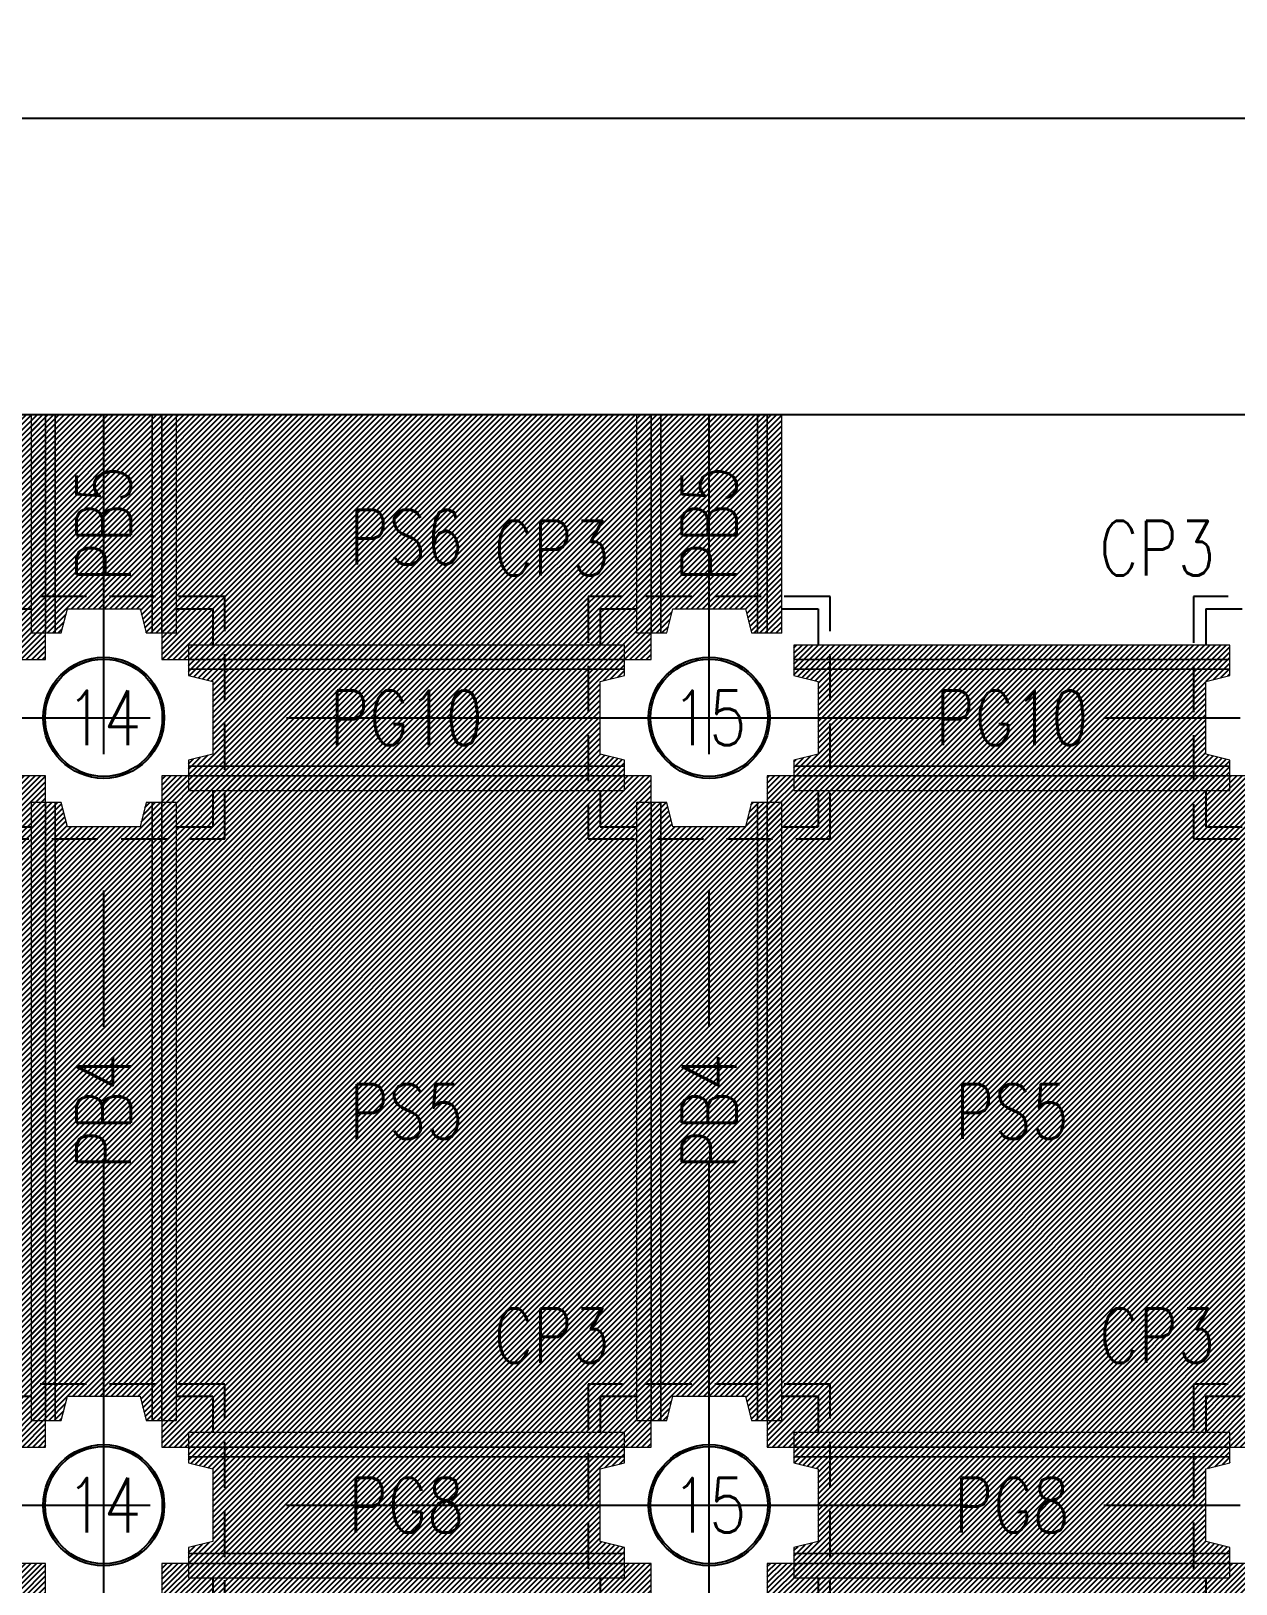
# Model space of a CAD drawing. Extents: x -4754 to 9942, y -22015 to 3942.
# Drawn here: x 531 to 1526, y -17950 to -16668 of the extents above; entities that cross this region are included whole.
import ezdxf
from ezdxf.enums import TextEntityAlignment as Align

# ---------------------------------------------------------------- set-up
doc = ezdxf.new("R2010")
doc.units = 0
doc.header["$LTSCALE"] = 3
doc.linetypes.add('CENTER', pattern=[2, 1.25, -0.25, 0.25, -0.25])
doc.linetypes.add('DASHED', pattern=[19.05, 12.7, -6.35])
doc.layers.get('0').update_dxf_attribs({"linetype": 'CONTINUOUS'})
doc.layers.add('HB_0', color=7, linetype='CONTINUOUS', transparency=0.5)
doc.layers.add('預鑄版_HATCH', color=253, linetype='CONTINUOUS', transparency=0.1)
for name, color, linetype in [('HB_DIM', 1, 'CONTINUOUS'), ('基椿', 1, 'CONTINUOUS'), ('場鑄梁', 4, 'CONTINUOUS'), ('場鑄梁_虛線', 4, 'CONTINUOUS'), ('底圖', 7, 'CONTINUOUS'), ('預鑄梁', 7, 'CONTINUOUS'), ('預鑄梁_HATCH', 253, 'CONTINUOUS'), ('預鑄梁_TXT', 2, 'CONTINUOUS'), ('預鑄梁_外緣', 7, 'CONTINUOUS'), ('預鑄樁帽', 6, 'CONTINUOUS'), ('預鑄樁帽_TXT', 2, 'CONTINUOUS'), ('預鑄版', 7, 'CONTINUOUS'), ('預鑄版_TXT', 2, 'CONTINUOUS')]:
    doc.layers.add(name, color=color, linetype=linetype)
doc.styles.get("Standard").update_dxf_attribs({"font": 'ROMANS.shx', "width": 0.8, "bigfont": 'chineset.shx'})
doc.dimstyles.new('150cm', dxfattribs={"dimscale": 15, "dimtxt": 3, "dimasz": 2.5, "dimexe": 2, "dimexo": 2, "dimgap": 1, "dimtad": 1, "dimdsep": 46, "dimtxsty": 'Standard', "dimcen": 0, "dimclrt": 2, "dimadec": 0, "dimazin": 0, "dimtfac": 1, "dimtix": 1, "dimtmove": 2, "dimatfit": 3, "dimfxl": 1, "dimtolj": 1, "dimtzin": 0, "dimarcsym": 0})

# ---------------------------------------------------------------- blocks, each defined once
blk = doc.blocks.new('*D985')
at = {"layer": 'HB_DIM', "color": 0, "lineweight": -2}
for p, q in [((-158.2, -16954.7), (-158.2, -16559.7)), ((4339.8, -16954.7), (4339.8, -16559.7)), ((-120.7, -16589.7), (4302.3, -16589.7))]:
    blk.add_line(p, q, dxfattribs=at)
at = {"layer": 'HB_DIM', "color": 0}
for points in [[(-120.7, -16583.4), (-120.7, -16595.9), (-158.2, -16589.7)], [(4302.3, -16595.9), (4302.3, -16583.4), (4339.8, -16589.7)]]:
    blk.add_solid(points, dxfattribs=at)
at = {"layer": 'HB_DIM', "color": 2, "linetype": 'Continuous', "insert": (2090.8, -16552.2), "char_height": 45, "attachment_point": 5}
blk.add_mtext('\\A1;4498', dxfattribs=at)
blk = doc.blocks.new('*D988')
at = {"layer": 'HB_DIM', "color": 0, "lineweight": -2}
for p, q in [((90.8, -16954.7), (90.8, -16709.7)), ((4090.8, -16954.7), (4090.8, -16709.7)), ((128.3, -16739.7), (4053.3, -16739.7))]:
    blk.add_line(p, q, dxfattribs=at)
at = {"layer": 'HB_DIM', "color": 0}
for points in [[(128.3, -16733.4), (128.3, -16745.9), (90.8, -16739.7)], [(4053.3, -16745.9), (4053.3, -16733.4), (4090.8, -16739.7)]]:
    blk.add_solid(points, dxfattribs=at)
at = {"layer": 'HB_DIM', "color": 2, "linetype": 'Continuous', "insert": (2090.8, -16702.2), "char_height": 45, "attachment_point": 5}
blk.add_mtext('\\A1;8@500=4000', dxfattribs=at)
blk = doc.blocks.new('pile')
at = {"layer": 'HB_0', "linetype": 'Continuous'}
for radius in [50, 48.4]:
    blk.add_circle((0, 0), radius, dxfattribs=at)
at = {"color": 2, "width": 0.8}
blk.add_attdef('A', text='', height=45, dxfattribs=at).set_placement((0, 0), align=Align.MIDDLE_CENTER)

msp = doc.modelspace()

# ---------------------------------------------------------------- hatches: boundary and pattern name
at = {"layer": '預鑄梁_HATCH', "linetype": 'Continuous'}
h = msp.add_hatch(dxfattribs=at)
h.set_pattern_fill('ANSI31', color=256, style=0)
h.paths.add_polyline_path([(530.844, -17164.682), (542.844, -17164.682), (550.844, -17164.682), (555.844, -17164.682), (560.844, -17144.682), (620.844, -17144.682), (625.844, -17164.682), (630.844, -17164.682), (638.844, -17164.682), (650.844, -17164.682), (650.844, -17164.682), (650.844, -16984.682), (650.844, -16984.682), (530.844, -16984.682), (530.844, -16984.682)], flags=17)
h = msp.add_hatch(dxfattribs=at)
h.set_pattern_fill('ANSI31', color=256, style=0)
h.paths.add_polyline_path([(1030.844, -17164.682), (1042.844, -17164.682), (1050.844, -17164.682), (1055.844, -17164.682), (1060.844, -17144.682), (1120.844, -17144.682), (1125.844, -17164.682), (1130.844, -17164.682), (1138.844, -17164.682), (1150.844, -17164.682), (1150.844, -17164.682), (1150.844, -16984.682), (1150.844, -16984.682), (1030.844, -16984.682), (1030.844, -16984.682)], flags=17)
h = msp.add_hatch(dxfattribs=at)
h.set_pattern_fill('ANSI31', color=256, style=0)
h.paths.add_polyline_path([(660.844, -17294.682), (1020.844, -17294.682), (1020.844, -17294.682), (1020.844, -17282.682), (1020.844, -17274.682), (1020.844, -17269.682), (1000.844, -17264.682), (1000.844, -17204.682), (1020.844, -17199.682), (1020.844, -17194.682), (1020.844, -17186.682), (1020.844, -17174.682), (1020.844, -17174.682), (660.844, -17174.682), (660.844, -17174.682), (660.844, -17186.682), (660.844, -17194.682), (660.844, -17199.682), (680.844, -17204.682), (680.844, -17264.682), (660.844, -17269.682), (660.844, -17274.682), (660.844, -17282.682)], flags=17)
h = msp.add_hatch(dxfattribs=at)
h.set_pattern_fill('ANSI31', color=256, style=0)
h.paths.add_polyline_path([(1160.844, -17294.682), (1520.844, -17294.682), (1520.844, -17294.682), (1520.844, -17282.682), (1520.844, -17274.682), (1520.844, -17269.682), (1500.844, -17264.682), (1500.844, -17204.682), (1520.844, -17199.682), (1520.844, -17194.682), (1520.844, -17186.682), (1520.844, -17174.682), (1520.844, -17174.682), (1160.844, -17174.682), (1160.844, -17174.682), (1160.844, -17186.682), (1160.844, -17194.682), (1160.844, -17199.682), (1180.844, -17204.682), (1180.844, -17264.682), (1160.844, -17269.682), (1160.844, -17274.682), (1160.844, -17282.682)], flags=17)
h = msp.add_hatch(dxfattribs=at)
h.set_pattern_fill('ANSI31', color=256, style=0)
h.paths.add_polyline_path([(530.844, -17814.682), (542.844, -17814.682), (550.844, -17814.682), (555.844, -17814.682), (560.844, -17794.682), (620.844, -17794.682), (625.844, -17814.682), (630.844, -17814.682), (638.844, -17814.682), (650.844, -17814.682), (650.844, -17794.682), (650.844, -17324.682), (650.844, -17814.682), (650.844, -17304.682), (650.844, -17304.682), (638.844, -17304.682), (630.844, -17304.682), (625.844, -17304.682), (620.844, -17324.682), (560.844, -17324.682), (555.844, -17304.682), (550.844, -17304.682), (542.844, -17304.682), (530.844, -17304.682), (530.844, -17794.682), (530.844, -17324.682), (530.844, -17304.682)], flags=17)
h = msp.add_hatch(dxfattribs=at)
h.set_pattern_fill('ANSI31', color=256, style=0)
h.paths.add_polyline_path([(1030.844, -17814.682), (1042.844, -17814.682), (1050.844, -17814.682), (1055.844, -17814.682), (1060.844, -17794.682), (1120.844, -17794.682), (1125.844, -17814.682), (1130.844, -17814.682), (1138.844, -17814.682), (1150.844, -17814.682), (1150.844, -17794.682), (1150.844, -17324.682), (1150.844, -17814.682), (1150.844, -17304.682), (1150.844, -17304.682), (1138.844, -17304.682), (1130.844, -17304.682), (1125.844, -17304.682), (1120.844, -17324.682), (1060.844, -17324.682), (1055.844, -17304.682), (1050.844, -17304.682), (1042.844, -17304.682), (1030.844, -17304.682), (1030.844, -17794.682), (1030.844, -17324.682), (1030.844, -17304.682)], flags=17)
h = msp.add_hatch(dxfattribs=at)
h.set_pattern_fill('ANSI31', color=256, style=0)
h.paths.add_polyline_path([(660.844, -17944.682), (1020.844, -17944.682), (1020.844, -17944.682), (1020.844, -17932.682), (1020.844, -17924.682), (1020.844, -17919.682), (1000.844, -17914.682), (1000.844, -17854.682), (1020.844, -17849.682), (1020.844, -17844.682), (1020.844, -17836.682), (1020.844, -17824.682), (1020.844, -17824.682), (660.844, -17824.682), (660.844, -17824.682), (660.844, -17836.682), (660.844, -17844.682), (660.844, -17849.682), (680.844, -17854.682), (680.844, -17914.682), (660.844, -17919.682), (660.844, -17924.682), (660.844, -17932.682)], flags=17)
h = msp.add_hatch(dxfattribs=at)
h.set_pattern_fill('ANSI31', color=256, style=0)
h.paths.add_polyline_path([(1160.844, -17944.682), (1520.844, -17944.682), (1520.844, -17944.682), (1520.844, -17932.682), (1520.844, -17924.682), (1520.844, -17919.682), (1500.844, -17914.682), (1500.844, -17854.682), (1520.844, -17849.682), (1520.844, -17844.682), (1520.844, -17836.682), (1520.844, -17824.682), (1520.844, -17824.682), (1160.844, -17824.682), (1160.844, -17824.682), (1160.844, -17836.682), (1160.844, -17844.682), (1160.844, -17849.682), (1180.844, -17854.682), (1180.844, -17914.682), (1160.844, -17919.682), (1160.844, -17924.682), (1160.844, -17932.682)], flags=17)
at = {"layer": '預鑄版_HATCH', "linetype": 'Continuous'}
h = msp.add_hatch(dxfattribs=at)
h.set_pattern_fill('ANSI31', color=256, style=0)
h.paths.add_polyline_path([(138.844, -17186.682), (542.844, -17186.682), (542.844, -16984.682), (138.844, -16984.682)], flags=17)
h = msp.add_hatch(dxfattribs=at)
h.set_pattern_fill('ANSI31', color=256, style=0)
h.paths.add_polyline_path([(638.844, -17186.682), (1042.844, -17186.682), (1042.844, -16984.682), (638.844, -16984.682)], flags=17)
h = msp.add_hatch(dxfattribs=at)
h.set_pattern_fill('ANSI31', color=256, style=0)
h.paths.add_polyline_path([(138.844, -17836.682), (542.844, -17836.682), (542.844, -17282.682), (138.844, -17282.682)], flags=17)
h = msp.add_hatch(dxfattribs=at)
h.set_pattern_fill('ANSI31', color=256, style=0)
h.paths.add_polyline_path([(638.844, -17836.682), (1042.844, -17836.682), (1042.844, -17282.682), (638.844, -17282.682)], flags=17)
h = msp.add_hatch(dxfattribs=at)
h.set_pattern_fill('ANSI31', color=256, style=0)
h.paths.add_polyline_path([(1138.844, -17836.682), (1542.844, -17836.682), (1542.844, -17282.682), (1138.844, -17282.682)], flags=17)
h = msp.add_hatch(dxfattribs=at)
h.set_pattern_fill('ANSI31', color=256, style=0)
h.paths.add_polyline_path([(138.844, -18486.682), (542.844, -18486.682), (542.844, -17932.682), (138.844, -17932.682)], flags=17)
h = msp.add_hatch(dxfattribs=at)
h.set_pattern_fill('ANSI31', color=256, style=0)
h.paths.add_polyline_path([(638.844, -18486.682), (1042.844, -18486.682), (1042.844, -17932.682), (638.844, -17932.682)], flags=17)
h = msp.add_hatch(dxfattribs=at)
h.set_pattern_fill('ANSI31', color=256, style=0)
h.paths.add_polyline_path([(1138.844, -18486.682), (1542.844, -18486.682), (1542.844, -17932.682), (1138.844, -17932.682)], flags=17)

# ---------------------------------------------------------------- linework, layer by layer
at = {"layer": '場鑄梁', "color": 4, "linetype": 'Continuous'}
for points in [[(500.844, -17144.682), (530.844, -17144.682)], [(650.844, -17144.682), (680.844, -17144.682)], [(680.844, -17144.682), (680.844, -17174.682)], [(1000.844, -17144.682), (1000.844, -17174.682)], [(1000.844, -17144.682), (1030.844, -17144.682)], [(1150.844, -17144.682), (1180.844, -17144.682)], [(1180.844, -17144.682), (1180.844, -17174.682)], [(1500.844, -17144.682), (1500.844, -17174.682)], [(1500.844, -17144.682), (1530.844, -17144.682)], [(680.844, -17294.682), (680.844, -17324.682)], [(1000.844, -17294.682), (1000.844, -17324.682)], [(1180.844, -17294.682), (1180.844, -17324.682)], [(1500.844, -17294.682), (1500.844, -17324.682)], [(500.844, -17324.682), (530.844, -17324.682)], [(650.844, -17324.682), (680.844, -17324.682)], [(1000.844, -17324.682), (1030.844, -17324.682)], [(1150.844, -17324.682), (1180.844, -17324.682)], [(1500.844, -17324.682), (1530.844, -17324.682)], [(500.844, -17794.682), (530.844, -17794.682)], [(650.844, -17794.682), (680.844, -17794.682)], [(680.844, -17794.682), (680.844, -17824.682)], [(1000.844, -17794.682), (1000.844, -17824.682)], [(1000.844, -17794.682), (1030.844, -17794.682)], [(1150.844, -17794.682), (1180.844, -17794.682)], [(1180.844, -17794.682), (1180.844, -17824.682)], [(1500.844, -17794.682), (1500.844, -17824.682)], [(1500.844, -17794.682), (1530.844, -17794.682)], [(680.844, -17944.682), (680.844, -17974.682)], [(1000.844, -17944.682), (1000.844, -17974.682)], [(1180.844, -17944.682), (1180.844, -17974.682)], [(1500.844, -17944.682), (1500.844, -17974.682)]]:
    msp.add_lwpolyline(points, dxfattribs=at)
at = {"layer": '場鑄梁_虛線', "color": 4, "linetype": 'Continuous'}
for points in [[(500.844, -17144.682), (530.844, -17144.682)], [(650.844, -17144.682), (680.844, -17144.682)], [(680.844, -17144.682), (680.844, -17174.682)], [(1000.844, -17144.682), (1000.844, -17174.682)], [(1000.844, -17144.682), (1030.844, -17144.682)], [(1150.844, -17144.682), (1180.844, -17144.682)], [(1180.844, -17144.682), (1180.844, -17174.682)], [(1500.844, -17144.682), (1500.844, -17174.682)], [(1500.844, -17144.682), (1530.844, -17144.682)], [(680.844, -17294.682), (680.844, -17324.682)], [(1000.844, -17294.682), (1000.844, -17324.682)], [(1180.844, -17294.682), (1180.844, -17324.682)], [(1500.844, -17294.682), (1500.844, -17324.682)], [(500.844, -17324.682), (530.844, -17324.682)], [(650.844, -17324.682), (680.844, -17324.682)], [(1000.844, -17324.682), (1030.844, -17324.682)], [(1150.844, -17324.682), (1180.844, -17324.682)], [(1500.844, -17324.682), (1530.844, -17324.682)], [(500.844, -17794.682), (530.844, -17794.682)], [(650.844, -17794.682), (680.844, -17794.682)], [(680.844, -17794.682), (680.844, -17824.682)], [(1000.844, -17794.682), (1000.844, -17824.682)], [(1000.844, -17794.682), (1030.844, -17794.682)], [(1150.844, -17794.682), (1180.844, -17794.682)], [(1180.844, -17794.682), (1180.844, -17824.682)], [(1500.844, -17794.682), (1500.844, -17824.682)], [(1500.844, -17794.682), (1530.844, -17794.682)], [(680.844, -17944.682), (680.844, -17974.682)], [(1000.844, -17944.682), (1000.844, -17974.682)], [(1180.844, -17944.682), (1180.844, -17974.682)], [(1500.844, -17944.682), (1500.844, -17974.682)]]:
    msp.add_lwpolyline(points, dxfattribs=at)
at = {"layer": '底圖', "color": 4, "linetype": 'Continuous'}
msp.add_lwpolyline([(-158.156, -19964.682), (4339.844, -19964.682), (4339.844, -16984.682), (-158.156, -16984.682), (-158.156, -19964.682)], dxfattribs=at)
at = {"layer": '底圖', "color": 252, "linetype": 'CENTER', "ltscale": 150}
for points in [[(590.844, -19964.682), (590.844, -16984.682)], [(1090.844, -19964.682), (1090.844, -16984.682)], [(-158.156, -17234.682), (4339.844, -17234.682)], [(-158.156, -17884.682), (4339.844, -17884.682)]]:
    msp.add_lwpolyline(points, dxfattribs=at)
at = {"layer": '預鑄梁', "lineweight": 5}
for p, q in [((542.844, -16984.682, 105), (530.844, -16984.682, 105)), ((530.844, -16984.682, 105), (530.844, -17144.682, 105)), ((550.844, -16984.682, 89), (542.844, -16984.682, 105)), ((542.844, -16984.682, 105), (542.844, -17144.682, 105)), ((542.844, -17144.682, 105), (542.844, -16984.682, 105)), ((550.844, -17144.682, 89), (550.844, -16984.682, 89)), ((630.844, -16984.682, 89), (550.844, -16984.682, 89)), ((550.844, -16984.682, 89), (550.844, -17144.682, 89)), ((638.844, -16984.682, 105), (630.844, -16984.682, 89)), ((630.844, -16984.682, 89), (630.844, -17144.682, 89)), ((630.844, -17144.682, 89), (630.844, -16984.682, 89)), ((650.844, -16984.682, 105), (638.844, -16984.682, 105)), ((638.844, -16984.682, 105), (638.844, -17144.682, 105)), ((638.844, -17144.682, 105), (638.844, -16984.682, 105)), ((650.844, -17144.682, 105), (650.844, -16984.682, 105)), ((1042.844, -16984.682, 105), (1030.844, -16984.682, 105)), ((1030.844, -16984.682, 105), (1030.844, -17144.682, 105)), ((1050.844, -16984.682, 89), (1042.844, -16984.682, 105)), ((1042.844, -16984.682, 105), (1042.844, -17144.682, 105)), ((1042.844, -17144.682, 105), (1042.844, -16984.682, 105)), ((1050.844, -17144.682, 89), (1050.844, -16984.682, 89)), ((1130.844, -16984.682, 89), (1050.844, -16984.682, 89)), ((1050.844, -16984.682, 89), (1050.844, -17144.682, 89)), ((1138.844, -16984.682, 105), (1130.844, -16984.682, 89)), ((1130.844, -16984.682, 89), (1130.844, -17144.682, 89)), ((1130.844, -17144.682, 89), (1130.844, -16984.682, 89)), ((1150.844, -16984.682, 105), (1138.844, -16984.682, 105)), ((1138.844, -16984.682, 105), (1138.844, -17144.682, 105)), ((1138.844, -17144.682, 105), (1138.844, -16984.682, 105)), ((1150.844, -17144.682, 105), (1150.844, -16984.682, 105)), ((530.844, -17144.682, 105), (530.844, -17164.682, 105)), ((542.844, -17144.682, 105), (542.844, -17164.682, 105)), ((542.844, -17164.682, 105), (542.844, -17144.682, 105)), ((550.844, -17144.682, 89), (550.844, -17164.682, 89)), ((550.844, -17164.682, 89), (550.844, -17144.682, 89)), ((555.844, -17164.682, 89), (560.844, -17144.682, 89)), ((560.844, -17144.682, 89), (620.844, -17144.682, 89)), ((620.844, -17144.682, 89), (625.844, -17164.682, 89)), ((630.844, -17164.682, 89), (630.844, -17144.682, 89)), ((630.844, -17144.682, 89), (630.844, -17164.682, 89)), ((638.844, -17164.682, 105), (638.844, -17144.682, 105)), ((638.844, -17144.682, 105), (638.844, -17164.682, 105)), ((650.844, -17164.682, 105), (650.844, -17144.682, 105)), ((1030.844, -17144.682, 105), (1030.844, -17164.682, 105)), ((1042.844, -17144.682, 105), (1042.844, -17164.682, 105)), ((1042.844, -17164.682, 105), (1042.844, -17144.682, 105)), ((1050.844, -17144.682, 89), (1050.844, -17164.682, 89)), ((1050.844, -17164.682, 89), (1050.844, -17144.682, 89)), ((1055.844, -17164.682, 89), (1060.844, -17144.682, 89)), ((1060.844, -17144.682, 89), (1120.844, -17144.682, 89)), ((1120.844, -17144.682, 89), (1125.844, -17164.682, 89)), ((1130.844, -17164.682, 89), (1130.844, -17144.682, 89)), ((1130.844, -17144.682, 89), (1130.844, -17164.682, 89)), ((1138.844, -17164.682, 105), (1138.844, -17144.682, 105)), ((1138.844, -17144.682, 105), (1138.844, -17164.682, 105)), ((1150.844, -17164.682, 105), (1150.844, -17144.682, 105)), ((530.844, -17164.682, 105), (542.844, -17164.682, 105)), ((542.844, -17164.682, 105), (550.844, -17164.682, 89)), ((550.844, -17164.682, 89), (555.844, -17164.682, 89)), ((625.844, -17164.682, 89), (630.844, -17164.682, 89)), ((630.844, -17164.682, 89), (638.844, -17164.682, 105)), ((638.844, -17164.682, 105), (650.844, -17164.682, 105)), ((680.844, -17174.682, 105), (660.844, -17174.682, 105)), ((660.844, -17174.682, 105), (660.844, -17186.682, 105)), ((1000.844, -17174.682, 105), (680.844, -17174.682, 105)), ((1020.844, -17174.682, 105), (1000.844, -17174.682, 105)), ((1020.844, -17186.682, 105), (1020.844, -17174.682, 105)), ((1030.844, -17164.682, 105), (1042.844, -17164.682, 105)), ((1042.844, -17164.682, 105), (1050.844, -17164.682, 89)), ((1050.844, -17164.682, 89), (1055.844, -17164.682, 89)), ((1125.844, -17164.682, 89), (1130.844, -17164.682, 89)), ((1130.844, -17164.682, 89), (1138.844, -17164.682, 105)), ((1138.844, -17164.682, 105), (1150.844, -17164.682, 105)), ((1180.844, -17174.682, 105), (1160.844, -17174.682, 105)), ((1160.844, -17174.682, 105), (1160.844, -17186.682, 105)), ((1500.844, -17174.682, 105), (1180.844, -17174.682, 105)), ((1520.844, -17174.682, 105), (1500.844, -17174.682, 105)), ((1520.844, -17186.682, 105), (1520.844, -17174.682, 105)), ((680.844, -17186.682, 105), (660.844, -17186.682, 105)), ((660.844, -17186.682, 105), (660.844, -17194.682, 90)), ((660.844, -17186.682, 105), (680.844, -17186.682, 105)), ((1000.844, -17186.682, 105), (680.844, -17186.682, 105)), ((680.844, -17186.682, 105), (1000.844, -17186.682, 105)), ((1020.844, -17186.682, 105), (1000.844, -17186.682, 105)), ((1000.844, -17186.682, 105), (1020.844, -17186.682, 105)), ((1020.844, -17194.682, 90), (1020.844, -17186.682, 105)), ((1180.844, -17186.682, 105), (1160.844, -17186.682, 105)), ((1160.844, -17186.682, 105), (1160.844, -17194.682, 90)), ((1160.844, -17186.682, 105), (1180.844, -17186.682, 105)), ((1500.844, -17186.682, 105), (1180.844, -17186.682, 105)), ((1180.844, -17186.682, 105), (1500.844, -17186.682, 105)), ((1520.844, -17186.682, 105), (1500.844, -17186.682, 105)), ((1500.844, -17186.682, 105), (1520.844, -17186.682, 105)), ((1520.844, -17194.682, 90), (1520.844, -17186.682, 105)), ((680.844, -17194.682, 90), (660.844, -17194.682, 90)), ((660.844, -17194.682, 90), (660.844, -17199.682, 90)), ((660.844, -17194.682, 90), (680.844, -17194.682, 90)), ((660.844, -17199.682, 90), (680.844, -17204.682, 90)), ((680.844, -17194.682, 90), (1000.844, -17194.682, 90)), ((1000.844, -17194.682, 90), (680.844, -17194.682, 90)), ((1020.844, -17194.682, 90), (1000.844, -17194.682, 90)), ((1000.844, -17194.682, 90), (1020.844, -17194.682, 90)), ((1000.844, -17204.682, 90), (1020.844, -17199.682, 90)), ((1020.844, -17199.682, 90), (1020.844, -17194.682, 90)), ((1180.844, -17194.682, 90), (1160.844, -17194.682, 90)), ((1160.844, -17194.682, 90), (1160.844, -17199.682, 90)), ((1160.844, -17194.682, 90), (1180.844, -17194.682, 90)), ((1160.844, -17199.682, 90), (1180.844, -17204.682, 90)), ((1180.844, -17194.682, 90), (1500.844, -17194.682, 90)), ((1500.844, -17194.682, 90), (1180.844, -17194.682, 90)), ((1520.844, -17194.682, 90), (1500.844, -17194.682, 90)), ((1500.844, -17194.682, 90), (1520.844, -17194.682, 90)), ((1500.844, -17204.682, 90), (1520.844, -17199.682, 90)), ((1520.844, -17199.682, 90), (1520.844, -17194.682, 90)), ((680.844, -17204.682, 90), (680.844, -17264.682, 90)), ((1000.844, -17264.682, 90), (1000.844, -17204.682, 90)), ((1180.844, -17204.682, 90), (1180.844, -17264.682, 90)), ((1500.844, -17264.682, 90), (1500.844, -17204.682, 90)), ((680.844, -17264.682, 90), (660.844, -17269.682, 90)), ((1020.844, -17269.682, 90), (1000.844, -17264.682, 90)), ((1180.844, -17264.682, 90), (1160.844, -17269.682, 90)), ((1520.844, -17269.682, 90), (1500.844, -17264.682, 90)), ((660.844, -17269.682, 90), (660.844, -17274.682, 90)), ((660.844, -17274.682, 90), (680.844, -17274.682, 90)), ((680.844, -17274.682, 90), (660.844, -17274.682, 90)), ((660.844, -17274.682, 90), (660.844, -17282.682, 106)), ((1000.844, -17274.682, 90), (680.844, -17274.682, 90)), ((680.844, -17274.682, 90), (1000.844, -17274.682, 90)), ((1000.844, -17274.682, 90), (1020.844, -17274.682, 90)), ((1020.844, -17274.682, 90), (1000.844, -17274.682, 90)), ((1020.844, -17274.682, 90), (1020.844, -17269.682, 90)), ((1020.844, -17282.682, 106), (1020.844, -17274.682, 90)), ((1160.844, -17269.682, 90), (1160.844, -17274.682, 90)), ((1160.844, -17274.682, 90), (1180.844, -17274.682, 90)), ((1180.844, -17274.682, 90), (1160.844, -17274.682, 90)), ((1160.844, -17274.682, 90), (1160.844, -17282.682, 106)), ((1500.844, -17274.682, 90), (1180.844, -17274.682, 90)), ((1180.844, -17274.682, 90), (1500.844, -17274.682, 90)), ((1500.844, -17274.682, 90), (1520.844, -17274.682, 90)), ((1520.844, -17274.682, 90), (1500.844, -17274.682, 90)), ((1520.844, -17274.682, 90), (1520.844, -17269.682, 90)), ((1520.844, -17282.682, 106), (1520.844, -17274.682, 90)), ((660.844, -17282.682, 106), (680.844, -17282.682, 106)), ((680.844, -17282.682, 106), (660.844, -17282.682, 106)), ((660.844, -17282.682, 106), (660.844, -17294.682, 106)), ((1000.844, -17282.682, 106), (680.844, -17282.682, 106)), ((680.844, -17282.682, 106), (1000.844, -17282.682, 106)), ((1000.844, -17282.682, 106), (1020.844, -17282.682, 106)), ((1020.844, -17282.682, 106), (1000.844, -17282.682, 106)), ((1020.844, -17294.682, 106), (1020.844, -17282.682, 106)), ((1160.844, -17282.682, 106), (1180.844, -17282.682, 106)), ((1180.844, -17282.682, 106), (1160.844, -17282.682, 106)), ((1160.844, -17282.682, 106), (1160.844, -17294.682, 106)), ((1500.844, -17282.682, 106), (1180.844, -17282.682, 106)), ((1180.844, -17282.682, 106), (1500.844, -17282.682, 106)), ((1500.844, -17282.682, 106), (1520.844, -17282.682, 106)), ((1520.844, -17282.682, 106), (1500.844, -17282.682, 106)), ((1520.844, -17294.682, 106), (1520.844, -17282.682, 106)), ((542.844, -17304.682, 106), (530.844, -17304.682, 106)), ((530.844, -17304.682, 106), (530.844, -17324.682, 106)), ((550.844, -17304.682, 90), (542.844, -17304.682, 106)), ((542.844, -17304.682, 106), (542.844, -17324.682, 106)), ((542.844, -17324.682, 106), (542.844, -17304.682, 106)), ((555.844, -17304.682, 90), (550.844, -17304.682, 90)), ((550.844, -17304.682, 90), (550.844, -17324.682, 90)), ((550.844, -17324.682, 90), (550.844, -17304.682, 90)), ((560.844, -17324.682, 90), (555.844, -17304.682, 90)), ((625.844, -17304.682, 90), (620.844, -17324.682, 90)), ((630.844, -17304.682, 90), (625.844, -17304.682, 90)), ((630.844, -17324.682, 90), (630.844, -17304.682, 90)), ((630.844, -17304.682, 90), (630.844, -17324.682, 90)), ((638.844, -17304.682, 106), (630.844, -17304.682, 90)), ((638.844, -17324.682, 106), (638.844, -17304.682, 106)), ((638.844, -17304.682, 106), (638.844, -17324.682, 106)), ((650.844, -17304.682, 106), (638.844, -17304.682, 106)), ((650.844, -17324.682, 106), (650.844, -17304.682, 106)), ((660.844, -17294.682, 106), (680.844, -17294.682, 106)), ((680.844, -17294.682, 106), (1000.844, -17294.682, 106)), ((1000.844, -17294.682, 106), (1020.844, -17294.682, 106)), ((1042.844, -17304.682, 106), (1030.844, -17304.682, 106)), ((1030.844, -17304.682, 106), (1030.844, -17324.682, 106)), ((1050.844, -17304.682, 90), (1042.844, -17304.682, 106)), ((1042.844, -17304.682, 106), (1042.844, -17324.682, 106)), ((1042.844, -17324.682, 106), (1042.844, -17304.682, 106)), ((1055.844, -17304.682, 90), (1050.844, -17304.682, 90)), ((1050.844, -17304.682, 90), (1050.844, -17324.682, 90)), ((1050.844, -17324.682, 90), (1050.844, -17304.682, 90)), ((1060.844, -17324.682, 90), (1055.844, -17304.682, 90)), ((1125.844, -17304.682, 90), (1120.844, -17324.682, 90)), ((1130.844, -17304.682, 90), (1125.844, -17304.682, 90)), ((1130.844, -17324.682, 90), (1130.844, -17304.682, 90)), ((1130.844, -17304.682, 90), (1130.844, -17324.682, 90)), ((1138.844, -17304.682, 106), (1130.844, -17304.682, 90)), ((1138.844, -17324.682, 106), (1138.844, -17304.682, 106)), ((1138.844, -17304.682, 106), (1138.844, -17324.682, 106)), ((1150.844, -17304.682, 106), (1138.844, -17304.682, 106)), ((1150.844, -17324.682, 106), (1150.844, -17304.682, 106)), ((1160.844, -17294.682, 106), (1180.844, -17294.682, 106)), ((1180.844, -17294.682, 106), (1500.844, -17294.682, 106)), ((1500.844, -17294.682, 106), (1520.844, -17294.682, 106)), ((530.844, -17324.682, 106), (530.844, -17794.682, 106)), ((542.844, -17324.682, 106), (542.844, -17794.682, 106)), ((542.844, -17794.682, 106), (542.844, -17324.682, 106)), ((550.844, -17794.682, 90), (550.844, -17324.682, 90)), ((550.844, -17324.682, 90), (550.844, -17794.682, 90)), ((620.844, -17324.682, 90), (560.844, -17324.682, 90)), ((630.844, -17324.682, 90), (630.844, -17794.682, 90)), ((630.844, -17794.682, 90), (630.844, -17324.682, 90)), ((638.844, -17324.682, 106), (638.844, -17794.682, 106)), ((638.844, -17794.682, 106), (638.844, -17324.682, 106)), ((650.844, -17794.682, 106), (650.844, -17324.682, 106)), ((1030.844, -17324.682, 106), (1030.844, -17794.682, 106)), ((1042.844, -17324.682, 106), (1042.844, -17794.682, 106)), ((1042.844, -17794.682, 106), (1042.844, -17324.682, 106)), ((1050.844, -17794.682, 90), (1050.844, -17324.682, 90)), ((1050.844, -17324.682, 90), (1050.844, -17794.682, 90)), ((1120.844, -17324.682, 90), (1060.844, -17324.682, 90)), ((1130.844, -17324.682, 90), (1130.844, -17794.682, 90)), ((1130.844, -17794.682, 90), (1130.844, -17324.682, 90)), ((1138.844, -17324.682, 106), (1138.844, -17794.682, 106)), ((1138.844, -17794.682, 106), (1138.844, -17324.682, 106)), ((1150.844, -17794.682, 106), (1150.844, -17324.682, 106)), ((530.844, -17794.682, 106), (530.844, -17814.682, 106)), ((542.844, -17794.682, 106), (542.844, -17814.682, 106)), ((542.844, -17814.682, 106), (542.844, -17794.682, 106)), ((550.844, -17794.682, 90), (550.844, -17814.682, 90)), ((550.844, -17814.682, 90), (550.844, -17794.682, 90)), ((555.844, -17814.682, 90), (560.844, -17794.682, 90)), ((560.844, -17794.682, 90), (620.844, -17794.682, 90)), ((620.844, -17794.682, 90), (625.844, -17814.682, 90)), ((630.844, -17814.682, 90), (630.844, -17794.682, 90)), ((630.844, -17794.682, 90), (630.844, -17814.682, 90)), ((638.844, -17814.682, 106), (638.844, -17794.682, 106)), ((638.844, -17794.682, 106), (638.844, -17814.682, 106)), ((650.844, -17814.682, 106), (650.844, -17794.682, 106)), ((1030.844, -17794.682, 106), (1030.844, -17814.682, 106)), ((1042.844, -17794.682, 106), (1042.844, -17814.682, 106)), ((1042.844, -17814.682, 106), (1042.844, -17794.682, 106)), ((1050.844, -17794.682, 90), (1050.844, -17814.682, 90)), ((1050.844, -17814.682, 90), (1050.844, -17794.682, 90)), ((1055.844, -17814.682, 90), (1060.844, -17794.682, 90)), ((1060.844, -17794.682, 90), (1120.844, -17794.682, 90)), ((1120.844, -17794.682, 90), (1125.844, -17814.682, 90)), ((1130.844, -17814.682, 90), (1130.844, -17794.682, 90)), ((1130.844, -17794.682, 90), (1130.844, -17814.682, 90)), ((1138.844, -17814.682, 106), (1138.844, -17794.682, 106)), ((1138.844, -17794.682, 106), (1138.844, -17814.682, 106)), ((1150.844, -17814.682, 106), (1150.844, -17794.682, 106)), ((530.844, -17814.682, 106), (542.844, -17814.682, 106)), ((542.844, -17814.682, 106), (550.844, -17814.682, 90)), ((550.844, -17814.682, 90), (555.844, -17814.682, 90)), ((625.844, -17814.682, 90), (630.844, -17814.682, 90)), ((630.844, -17814.682, 90), (638.844, -17814.682, 106)), ((638.844, -17814.682, 106), (650.844, -17814.682, 106)), ((1030.844, -17814.682, 106), (1042.844, -17814.682, 106)), ((1042.844, -17814.682, 106), (1050.844, -17814.682, 90)), ((1050.844, -17814.682, 90), (1055.844, -17814.682, 90)), ((1125.844, -17814.682, 90), (1130.844, -17814.682, 90)), ((1130.844, -17814.682, 90), (1138.844, -17814.682, 106)), ((1138.844, -17814.682, 106), (1150.844, -17814.682, 106)), ((680.844, -17824.682, 106), (660.844, -17824.682, 106)), ((660.844, -17824.682, 106), (660.844, -17836.682, 106)), ((1000.844, -17824.682, 106), (680.844, -17824.682, 106)), ((1020.844, -17824.682, 106), (1000.844, -17824.682, 106)), ((1020.844, -17836.682, 106), (1020.844, -17824.682, 106)), ((1180.844, -17824.682, 106), (1160.844, -17824.682, 106)), ((1160.844, -17824.682, 106), (1160.844, -17836.682, 106)), ((1500.844, -17824.682, 106), (1180.844, -17824.682, 106)), ((1520.844, -17824.682, 106), (1500.844, -17824.682, 106)), ((1520.844, -17836.682, 106), (1520.844, -17824.682, 106)), ((680.844, -17836.682, 106), (660.844, -17836.682, 106)), ((660.844, -17836.682, 106), (660.844, -17844.682, 94)), ((660.844, -17836.682, 106), (680.844, -17836.682, 106)), ((1000.844, -17836.682, 106), (680.844, -17836.682, 106)), ((680.844, -17836.682, 106), (1000.844, -17836.682, 106)), ((1020.844, -17836.682, 106), (1000.844, -17836.682, 106)), ((1000.844, -17836.682, 106), (1020.844, -17836.682, 106)), ((1020.844, -17844.682, 94), (1020.844, -17836.682, 106)), ((1180.844, -17836.682, 106), (1160.844, -17836.682, 106)), ((1160.844, -17836.682, 106), (1160.844, -17844.682, 94)), ((1160.844, -17836.682, 106), (1180.844, -17836.682, 106)), ((1500.844, -17836.682, 106), (1180.844, -17836.682, 106)), ((1180.844, -17836.682, 106), (1500.844, -17836.682, 106)), ((1520.844, -17836.682, 106), (1500.844, -17836.682, 106)), ((1500.844, -17836.682, 106), (1520.844, -17836.682, 106)), ((1520.844, -17844.682, 94), (1520.844, -17836.682, 106)), ((680.844, -17844.682, 94), (660.844, -17844.682, 94)), ((660.844, -17844.682, 94), (660.844, -17849.682, 94)), ((660.844, -17844.682, 94), (680.844, -17844.682, 94)), ((660.844, -17849.682, 94), (680.844, -17854.682, 94)), ((680.844, -17844.682, 94), (1000.844, -17844.682, 94)), ((1000.844, -17844.682, 94), (680.844, -17844.682, 94)), ((680.844, -17854.682, 94), (680.844, -17914.682, 94)), ((1020.844, -17844.682, 94), (1000.844, -17844.682, 94)), ((1000.844, -17844.682, 94), (1020.844, -17844.682, 94)), ((1000.844, -17854.682, 94), (1020.844, -17849.682, 94)), ((1000.844, -17914.682, 94), (1000.844, -17854.682, 94)), ((1020.844, -17849.682, 94), (1020.844, -17844.682, 94)), ((1180.844, -17844.682, 94), (1160.844, -17844.682, 94)), ((1160.844, -17844.682, 94), (1160.844, -17849.682, 94)), ((1160.844, -17844.682, 94), (1180.844, -17844.682, 94)), ((1160.844, -17849.682, 94), (1180.844, -17854.682, 94)), ((1180.844, -17844.682, 94), (1500.844, -17844.682, 94)), ((1500.844, -17844.682, 94), (1180.844, -17844.682, 94)), ((1180.844, -17854.682, 94), (1180.844, -17914.682, 94)), ((1520.844, -17844.682, 94), (1500.844, -17844.682, 94)), ((1500.844, -17844.682, 94), (1520.844, -17844.682, 94)), ((1500.844, -17854.682, 94), (1520.844, -17849.682, 94)), ((1500.844, -17914.682, 94), (1500.844, -17854.682, 94)), ((1520.844, -17849.682, 94), (1520.844, -17844.682, 94)), ((680.844, -17914.682, 94), (660.844, -17919.682, 94)), ((660.844, -17919.682, 94), (660.844, -17924.682, 94)), ((1020.844, -17919.682, 94), (1000.844, -17914.682, 94)), ((1020.844, -17924.682, 94), (1020.844, -17919.682, 94)), ((1180.844, -17914.682, 94), (1160.844, -17919.682, 94)), ((1160.844, -17919.682, 94), (1160.844, -17924.682, 94)), ((1520.844, -17919.682, 94), (1500.844, -17914.682, 94)), ((1520.844, -17924.682, 94), (1520.844, -17919.682, 94)), ((660.844, -17924.682, 94), (680.844, -17924.682, 94)), ((680.844, -17924.682, 94), (660.844, -17924.682, 94)), ((660.844, -17924.682, 94), (660.844, -17932.682, 110)), ((660.844, -17932.682, 110), (680.844, -17932.682, 110)), ((680.844, -17932.682, 110), (660.844, -17932.682, 110)), ((660.844, -17932.682, 110), (660.844, -17944.682, 110)), ((1000.844, -17924.682, 94), (680.844, -17924.682, 94)), ((680.844, -17924.682, 94), (1000.844, -17924.682, 94)), ((1000.844, -17932.682, 110), (680.844, -17932.682, 110)), ((680.844, -17932.682, 110), (1000.844, -17932.682, 110)), ((1000.844, -17924.682, 94), (1020.844, -17924.682, 94)), ((1020.844, -17924.682, 94), (1000.844, -17924.682, 94)), ((1000.844, -17932.682, 110), (1020.844, -17932.682, 110)), ((1020.844, -17932.682, 110), (1000.844, -17932.682, 110)), ((1020.844, -17932.682, 110), (1020.844, -17924.682, 94)), ((1020.844, -17944.682, 110), (1020.844, -17932.682, 110)), ((1160.844, -17924.682, 94), (1180.844, -17924.682, 94)), ((1180.844, -17924.682, 94), (1160.844, -17924.682, 94)), ((1160.844, -17924.682, 94), (1160.844, -17932.682, 110)), ((1160.844, -17932.682, 110), (1180.844, -17932.682, 110)), ((1180.844, -17932.682, 110), (1160.844, -17932.682, 110)), ((1160.844, -17932.682, 110), (1160.844, -17944.682, 110)), ((1500.844, -17924.682, 94), (1180.844, -17924.682, 94)), ((1180.844, -17924.682, 94), (1500.844, -17924.682, 94)), ((1500.844, -17932.682, 110), (1180.844, -17932.682, 110)), ((1180.844, -17932.682, 110), (1500.844, -17932.682, 110)), ((1500.844, -17924.682, 94), (1520.844, -17924.682, 94)), ((1520.844, -17924.682, 94), (1500.844, -17924.682, 94)), ((1500.844, -17932.682, 110), (1520.844, -17932.682, 110)), ((1520.844, -17932.682, 110), (1500.844, -17932.682, 110)), ((1520.844, -17932.682, 110), (1520.844, -17924.682, 94)), ((1520.844, -17944.682, 110), (1520.844, -17932.682, 110)), ((660.844, -17944.682, 110), (680.844, -17944.682, 110)), ((680.844, -17944.682, 110), (1000.844, -17944.682, 110)), ((1000.844, -17944.682, 110), (1020.844, -17944.682, 110)), ((1160.844, -17944.682, 110), (1180.844, -17944.682, 110)), ((1180.844, -17944.682, 110), (1500.844, -17944.682, 110)), ((1500.844, -17944.682, 110), (1520.844, -17944.682, 110))]:
    msp.add_line(p, q, dxfattribs=at)
at = {"layer": '預鑄梁_外緣', "lineweight": 5}
for p, q in [((542.844, -16984.682, 105), (530.844, -16984.682, 105)), ((530.844, -16984.682, 105), (530.844, -17144.682, 105)), ((550.844, -16984.682, 89), (542.844, -16984.682, 105)), ((630.844, -16984.682, 89), (550.844, -16984.682, 89)), ((638.844, -16984.682, 105), (630.844, -16984.682, 89)), ((650.844, -16984.682, 105), (638.844, -16984.682, 105)), ((650.844, -17144.682, 105), (650.844, -16984.682, 105)), ((1042.844, -16984.682, 105), (1030.844, -16984.682, 105)), ((1030.844, -16984.682, 105), (1030.844, -17144.682, 105)), ((1050.844, -16984.682, 89), (1042.844, -16984.682, 105)), ((1130.844, -16984.682, 89), (1050.844, -16984.682, 89)), ((1138.844, -16984.682, 105), (1130.844, -16984.682, 89)), ((1150.844, -16984.682, 105), (1138.844, -16984.682, 105)), ((1150.844, -17144.682, 105), (1150.844, -16984.682, 105)), ((530.844, -17144.682, 105), (530.844, -17164.682, 105)), ((555.844, -17164.682, 89), (560.844, -17144.682, 89)), ((560.844, -17144.682, 89), (620.844, -17144.682, 89)), ((620.844, -17144.682, 89), (625.844, -17164.682, 89)), ((650.844, -17164.682, 105), (650.844, -17144.682, 105)), ((1030.844, -17144.682, 105), (1030.844, -17164.682, 105)), ((1055.844, -17164.682, 89), (1060.844, -17144.682, 89)), ((1060.844, -17144.682, 89), (1120.844, -17144.682, 89)), ((1120.844, -17144.682, 89), (1125.844, -17164.682, 89)), ((1150.844, -17164.682, 105), (1150.844, -17144.682, 105)), ((530.844, -17164.682, 105), (542.844, -17164.682, 105)), ((542.844, -17164.682, 105), (550.844, -17164.682, 89)), ((550.844, -17164.682, 89), (555.844, -17164.682, 89)), ((625.844, -17164.682, 89), (630.844, -17164.682, 89)), ((630.844, -17164.682, 89), (638.844, -17164.682, 105)), ((638.844, -17164.682, 105), (650.844, -17164.682, 105)), ((680.844, -17174.682, 105), (660.844, -17174.682, 105)), ((660.844, -17174.682, 105), (660.844, -17186.682, 105)), ((1000.844, -17174.682, 105), (680.844, -17174.682, 105)), ((1020.844, -17174.682, 105), (1000.844, -17174.682, 105)), ((1020.844, -17186.682, 105), (1020.844, -17174.682, 105)), ((1030.844, -17164.682, 105), (1042.844, -17164.682, 105)), ((1042.844, -17164.682, 105), (1050.844, -17164.682, 89)), ((1050.844, -17164.682, 89), (1055.844, -17164.682, 89)), ((1125.844, -17164.682, 89), (1130.844, -17164.682, 89)), ((1130.844, -17164.682, 89), (1138.844, -17164.682, 105)), ((1138.844, -17164.682, 105), (1150.844, -17164.682, 105)), ((1180.844, -17174.682, 105), (1160.844, -17174.682, 105)), ((1160.844, -17174.682, 105), (1160.844, -17186.682, 105)), ((1500.844, -17174.682, 105), (1180.844, -17174.682, 105)), ((1520.844, -17174.682, 105), (1500.844, -17174.682, 105)), ((1520.844, -17186.682, 105), (1520.844, -17174.682, 105)), ((660.844, -17186.682, 105), (660.844, -17194.682, 90)), ((1020.844, -17194.682, 90), (1020.844, -17186.682, 105)), ((1160.844, -17186.682, 105), (1160.844, -17194.682, 90)), ((1520.844, -17194.682, 90), (1520.844, -17186.682, 105)), ((660.844, -17194.682, 90), (660.844, -17199.682, 90)), ((660.844, -17199.682, 90), (680.844, -17204.682, 90)), ((1000.844, -17204.682, 90), (1020.844, -17199.682, 90)), ((1020.844, -17199.682, 90), (1020.844, -17194.682, 90)), ((1160.844, -17194.682, 90), (1160.844, -17199.682, 90)), ((1160.844, -17199.682, 90), (1180.844, -17204.682, 90)), ((1500.844, -17204.682, 90), (1520.844, -17199.682, 90)), ((1520.844, -17199.682, 90), (1520.844, -17194.682, 90)), ((680.844, -17204.682, 90), (680.844, -17264.682, 90)), ((1000.844, -17264.682, 90), (1000.844, -17204.682, 90)), ((1180.844, -17204.682, 90), (1180.844, -17264.682, 90)), ((1500.844, -17264.682, 90), (1500.844, -17204.682, 90)), ((680.844, -17264.682, 90), (660.844, -17269.682, 90)), ((1020.844, -17269.682, 90), (1000.844, -17264.682, 90)), ((1180.844, -17264.682, 90), (1160.844, -17269.682, 90)), ((1520.844, -17269.682, 90), (1500.844, -17264.682, 90)), ((660.844, -17269.682, 90), (660.844, -17274.682, 90)), ((660.844, -17274.682, 90), (660.844, -17282.682, 106)), ((1020.844, -17274.682, 90), (1020.844, -17269.682, 90)), ((1020.844, -17282.682, 106), (1020.844, -17274.682, 90)), ((1160.844, -17269.682, 90), (1160.844, -17274.682, 90)), ((1160.844, -17274.682, 90), (1160.844, -17282.682, 106)), ((1520.844, -17274.682, 90), (1520.844, -17269.682, 90)), ((1520.844, -17282.682, 106), (1520.844, -17274.682, 90)), ((660.844, -17282.682, 106), (660.844, -17294.682, 106)), ((1020.844, -17294.682, 106), (1020.844, -17282.682, 106)), ((1160.844, -17282.682, 106), (1160.844, -17294.682, 106)), ((1520.844, -17294.682, 106), (1520.844, -17282.682, 106)), ((542.844, -17304.682, 106), (530.844, -17304.682, 106)), ((530.844, -17304.682, 106), (530.844, -17324.682, 106)), ((550.844, -17304.682, 90), (542.844, -17304.682, 106)), ((555.844, -17304.682, 90), (550.844, -17304.682, 90)), ((560.844, -17324.682, 90), (555.844, -17304.682, 90)), ((625.844, -17304.682, 90), (620.844, -17324.682, 90)), ((630.844, -17304.682, 90), (625.844, -17304.682, 90)), ((638.844, -17304.682, 106), (630.844, -17304.682, 90)), ((650.844, -17304.682, 106), (638.844, -17304.682, 106)), ((650.844, -17324.682, 106), (650.844, -17304.682, 106)), ((660.844, -17294.682, 106), (680.844, -17294.682, 106)), ((680.844, -17294.682, 106), (1000.844, -17294.682, 106)), ((1000.844, -17294.682, 106), (1020.844, -17294.682, 106)), ((1042.844, -17304.682, 106), (1030.844, -17304.682, 106)), ((1030.844, -17304.682, 106), (1030.844, -17324.682, 106)), ((1050.844, -17304.682, 90), (1042.844, -17304.682, 106)), ((1055.844, -17304.682, 90), (1050.844, -17304.682, 90)), ((1060.844, -17324.682, 90), (1055.844, -17304.682, 90)), ((1125.844, -17304.682, 90), (1120.844, -17324.682, 90)), ((1130.844, -17304.682, 90), (1125.844, -17304.682, 90)), ((1138.844, -17304.682, 106), (1130.844, -17304.682, 90)), ((1150.844, -17304.682, 106), (1138.844, -17304.682, 106)), ((1150.844, -17324.682, 106), (1150.844, -17304.682, 106)), ((1160.844, -17294.682, 106), (1180.844, -17294.682, 106)), ((1180.844, -17294.682, 106), (1500.844, -17294.682, 106)), ((1500.844, -17294.682, 106), (1520.844, -17294.682, 106)), ((530.844, -17324.682, 106), (530.844, -17794.682, 106)), ((620.844, -17324.682, 90), (560.844, -17324.682, 90)), ((650.844, -17794.682, 106), (650.844, -17324.682, 106)), ((1030.844, -17324.682, 106), (1030.844, -17794.682, 106)), ((1120.844, -17324.682, 90), (1060.844, -17324.682, 90)), ((1150.844, -17794.682, 106), (1150.844, -17324.682, 106)), ((530.844, -17794.682, 106), (530.844, -17814.682, 106)), ((555.844, -17814.682, 90), (560.844, -17794.682, 90)), ((560.844, -17794.682, 90), (620.844, -17794.682, 90)), ((620.844, -17794.682, 90), (625.844, -17814.682, 90)), ((650.844, -17814.682, 106), (650.844, -17794.682, 106)), ((1030.844, -17794.682, 106), (1030.844, -17814.682, 106)), ((1055.844, -17814.682, 90), (1060.844, -17794.682, 90)), ((1060.844, -17794.682, 90), (1120.844, -17794.682, 90)), ((1120.844, -17794.682, 90), (1125.844, -17814.682, 90)), ((1150.844, -17814.682, 106), (1150.844, -17794.682, 106)), ((530.844, -17814.682, 106), (542.844, -17814.682, 106)), ((542.844, -17814.682, 106), (550.844, -17814.682, 90)), ((550.844, -17814.682, 90), (555.844, -17814.682, 90)), ((625.844, -17814.682, 90), (630.844, -17814.682, 90)), ((630.844, -17814.682, 90), (638.844, -17814.682, 106)), ((638.844, -17814.682, 106), (650.844, -17814.682, 106)), ((1030.844, -17814.682, 106), (1042.844, -17814.682, 106)), ((1042.844, -17814.682, 106), (1050.844, -17814.682, 90)), ((1050.844, -17814.682, 90), (1055.844, -17814.682, 90)), ((1125.844, -17814.682, 90), (1130.844, -17814.682, 90)), ((1130.844, -17814.682, 90), (1138.844, -17814.682, 106)), ((1138.844, -17814.682, 106), (1150.844, -17814.682, 106)), ((680.844, -17824.682, 106), (660.844, -17824.682, 106)), ((660.844, -17824.682, 106), (660.844, -17836.682, 106)), ((1000.844, -17824.682, 106), (680.844, -17824.682, 106)), ((1020.844, -17824.682, 106), (1000.844, -17824.682, 106)), ((1020.844, -17836.682, 106), (1020.844, -17824.682, 106)), ((1180.844, -17824.682, 106), (1160.844, -17824.682, 106)), ((1160.844, -17824.682, 106), (1160.844, -17836.682, 106)), ((1500.844, -17824.682, 106), (1180.844, -17824.682, 106)), ((1520.844, -17824.682, 106), (1500.844, -17824.682, 106)), ((1520.844, -17836.682, 106), (1520.844, -17824.682, 106)), ((660.844, -17836.682, 106), (660.844, -17844.682, 94)), ((1020.844, -17844.682, 94), (1020.844, -17836.682, 106)), ((1160.844, -17836.682, 106), (1160.844, -17844.682, 94)), ((1520.844, -17844.682, 94), (1520.844, -17836.682, 106)), ((660.844, -17844.682, 94), (660.844, -17849.682, 94)), ((660.844, -17849.682, 94), (680.844, -17854.682, 94)), ((680.844, -17854.682, 94), (680.844, -17914.682, 94)), ((1000.844, -17854.682, 94), (1020.844, -17849.682, 94)), ((1000.844, -17914.682, 94), (1000.844, -17854.682, 94)), ((1020.844, -17849.682, 94), (1020.844, -17844.682, 94)), ((1160.844, -17844.682, 94), (1160.844, -17849.682, 94)), ((1160.844, -17849.682, 94), (1180.844, -17854.682, 94)), ((1180.844, -17854.682, 94), (1180.844, -17914.682, 94)), ((1500.844, -17854.682, 94), (1520.844, -17849.682, 94)), ((1500.844, -17914.682, 94), (1500.844, -17854.682, 94)), ((1520.844, -17849.682, 94), (1520.844, -17844.682, 94)), ((680.844, -17914.682, 94), (660.844, -17919.682, 94)), ((660.844, -17919.682, 94), (660.844, -17924.682, 94)), ((1020.844, -17919.682, 94), (1000.844, -17914.682, 94)), ((1020.844, -17924.682, 94), (1020.844, -17919.682, 94)), ((1180.844, -17914.682, 94), (1160.844, -17919.682, 94)), ((1160.844, -17919.682, 94), (1160.844, -17924.682, 94)), ((1520.844, -17919.682, 94), (1500.844, -17914.682, 94)), ((1520.844, -17924.682, 94), (1520.844, -17919.682, 94)), ((660.844, -17924.682, 94), (660.844, -17932.682, 110)), ((660.844, -17932.682, 110), (660.844, -17944.682, 110)), ((1020.844, -17932.682, 110), (1020.844, -17924.682, 94)), ((1020.844, -17944.682, 110), (1020.844, -17932.682, 110)), ((1160.844, -17924.682, 94), (1160.844, -17932.682, 110)), ((1160.844, -17932.682, 110), (1160.844, -17944.682, 110)), ((1520.844, -17932.682, 110), (1520.844, -17924.682, 94)), ((1520.844, -17944.682, 110), (1520.844, -17932.682, 110)), ((660.844, -17944.682, 110), (680.844, -17944.682, 110)), ((680.844, -17944.682, 110), (1000.844, -17944.682, 110)), ((1000.844, -17944.682, 110), (1020.844, -17944.682, 110)), ((1160.844, -17944.682, 110), (1180.844, -17944.682, 110)), ((1180.844, -17944.682, 110), (1500.844, -17944.682, 110)), ((1500.844, -17944.682, 110), (1520.844, -17944.682, 110))]:
    msp.add_line(p, q, dxfattribs=at)
at = {"layer": '預鑄樁帽', "linetype": 'DASHED'}
for points in [[(490.844, -17334.682), (690.844, -17334.682), (690.844, -17134.682), (490.844, -17134.682), (490.844, -17334.682)], [(990.844, -17334.682), (1190.844, -17334.682), (1190.844, -17134.682), (990.844, -17134.682), (990.844, -17334.682)], [(1490.844, -17334.682), (1690.844, -17334.682), (1690.844, -17134.682), (1490.844, -17134.682), (1490.844, -17334.682)], [(490.844, -17984.682), (690.844, -17984.682), (690.844, -17784.682), (490.844, -17784.682), (490.844, -17984.682)], [(990.844, -17984.682), (1190.844, -17984.682), (1190.844, -17784.682), (990.844, -17784.682), (990.844, -17984.682)], [(1490.844, -17984.682), (1690.844, -17984.682), (1690.844, -17784.682), (1490.844, -17784.682), (1490.844, -17984.682)]]:
    msp.add_lwpolyline(points, dxfattribs=at)
at = {"layer": '預鑄版', "lineweight": 5}
for points in [[(138.844, -17186.682, 105), (542.844, -17186.682, 105), (542.844, -16984.682, 105), (138.844, -16984.682, 105), (138.844, -17186.682, 105)], [(638.844, -17186.682, 105), (1042.844, -17186.682, 105), (1042.844, -16984.682, 105), (638.844, -16984.682, 105), (638.844, -17186.682, 105)], [(138.844, -17836.682, 106), (542.844, -17836.682, 106), (542.844, -17282.682, 106), (138.844, -17282.682, 106), (138.844, -17836.682, 106)], [(638.844, -17836.682, 106), (1042.844, -17836.682, 106), (1042.844, -17282.682, 106), (638.844, -17282.682, 106), (638.844, -17836.682, 106)], [(1138.844, -17836.682, 106), (1542.844, -17836.682, 106), (1542.844, -17282.682, 106), (1138.844, -17282.682, 106), (1138.844, -17836.682, 106)], [(138.844, -18486.682, 110), (542.844, -18486.682, 110), (542.844, -17932.682, 110), (138.844, -17932.682, 110), (138.844, -18486.682, 110)], [(638.844, -18486.682, 110), (1042.844, -18486.682, 110), (1042.844, -17932.682, 110), (638.844, -17932.682, 110), (638.844, -18486.682, 110)], [(1138.844, -18486.682, 110), (1542.844, -18486.682, 110), (1542.844, -17932.682, 110), (1138.844, -17932.682, 110), (1138.844, -18486.682, 110)]]:
    msp.add_polyline3d(points, dxfattribs=at)

# ---------------------------------------------------------------- block references
at = {"layer": '基椿', "linetype": 'Continuous', "rotation": 360}
for p, values in [((590.844, -17234.682), {'A': '14'}), ((1090.844, -17234.682), {'A': '15'}), ((590.844, -17884.682), {'A': '14'}), ((1090.844, -17884.682), {'A': '15'})]:
    msp.add_blockref('pile', p, dxfattribs=at).add_auto_attribs(values)

# ---------------------------------------------------------------- texts
at = {"layer": '預鑄梁_TXT', "linetype": 'Continuous', "width": 0.8}
for s, p in [('PB5', (590.844, -17074.682, 105)), ('PB5', (1090.844, -17074.682, 105)), ('PB4', (590.844, -17559.682, 106)), ('PB4', (1090.844, -17559.682, 106))]:
    msp.add_text(s, height=45, rotation=90, dxfattribs=at).set_placement(p, align=Align.MIDDLE)
for s, p in [('PG10', (840.844, -17234.682, 106)), ('PG10', (1340.844, -17234.682, 106)), ('PG8', (840.844, -17884.682, 110)), ('PG8', (1340.844, -17884.682, 110))]:
    msp.add_text(s, height=45, dxfattribs=at).set_placement(p, align=Align.MIDDLE)
at = {"layer": '預鑄樁帽_TXT', "linetype": 'Continuous', "width": 0.8}
for p in [(960.844, -17094.682), (1460.844, -17094.682), (960.844, -17744.682), (1460.844, -17744.682)]:
    msp.add_text('CP3', height=45, dxfattribs=at).set_placement(p, align=Align.MIDDLE)
at = {"layer": '預鑄版_TXT', "linetype": 'Continuous', "width": 0.8}
for s, p in [('PS6', (840.844, -17085.682, 105)), ('PS5', (840.844, -17559.682, 106)), ('PS5', (1340.844, -17559.682, 106))]:
    msp.add_text(s, height=45, dxfattribs=at).set_placement(p, align=Align.MIDDLE)

# ---------------------------------------------------------------- dimensions: what is measured, and where the dimension line sits
at = {"layer": 'HB_DIM'}
dim = msp.add_linear_dim(base=(4339.844, -16589.682), p1=(-158.156, -16984.682), p2=(4339.844, -16984.682), dimstyle='150cm', dxfattribs=at)
dim.commit()
dim.dimension.update_dxf_attribs({"geometry": '*D985', "text_midpoint": (2090.844, -16552.182)})
dim = msp.add_linear_dim(base=(4090.844, -16739.682), p1=(90.844, -16984.682), p2=(4090.844, -16984.682), text='8@500=<>', dimstyle='150cm', dxfattribs=at)
dim.commit()
dim.dimension.update_dxf_attribs({"geometry": '*D988', "text_midpoint": (2090.844, -16702.182)})

doc.saveas('drawing.dxf')
